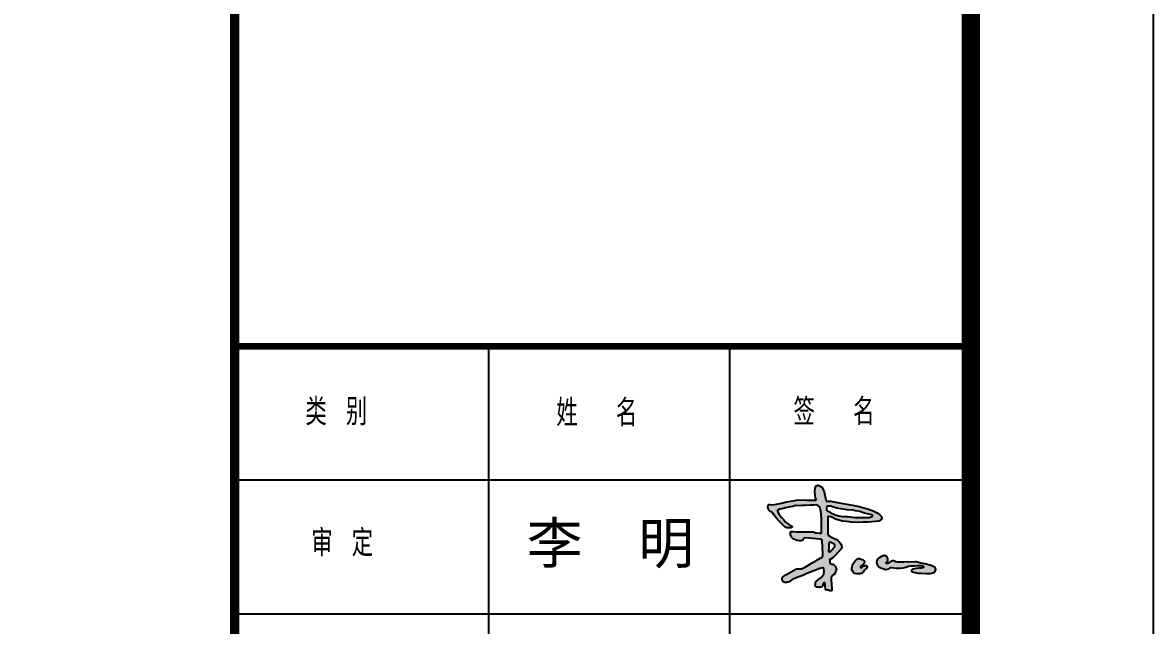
# Model space of a CAD drawing. Extents: x 33088 to 140010, y 13737 to 369010.
# Drawn here: x 113102 to 122393, y 106424 to 111381 of the extents above; entities that cross this region are included whole.
import ezdxf

# ---------------------------------------------------------------- set-up
doc = ezdxf.new("R2010")
doc.units = 0
doc.header["$LTSCALE"] = 1000
doc.header["$MEASUREMENT"] = 0
doc.layers.get('0').update_dxf_attribs({"linetype": 'CONTINUOUS'})
for name, color, linetype in [('PP-PM-TK', 7, 'CONTINUOUS'), ('PUB_TEXT', 7, 'CONTINUOUS'), ('PUB_TITLE', 4, 'CONTINUOUS'), ('签名', 255, 'CONTINUOUS')]:
    doc.layers.add(name, color=color, linetype=linetype)
doc.styles.add('-黑体', font='simhei.ttf', dxfattribs={"width": 0.8})
doc.styles.add('TQ', font='txt.shx', dxfattribs={"width": 0.8, "bigfont": 'hztxt.shx'})

msp = doc.modelspace()

# ---------------------------------------------------------------- hatches: boundary and pattern name
h = msp.add_hatch(color=7)
h.paths.add_polyline_path([(119719.2, 107305.6), (119718, 107312.2), (119719, 107315.9), (119722.2, 107318.7), (119729.2, 107320.4), (119744.1, 107316.3), (119755.8, 107310), (119780.9, 107298.6), (119807.8, 107290), (119838.7, 107280.9), (119872.4, 107278), (119909, 107274), (119961, 107271.2), (120007.9, 107271.8), (120050.8, 107272.3), (120107.9, 107279.5), (120137.3, 107282.2), (120150.5, 107287.7), (120159.5, 107296.2), (120161.8, 107305.7), (120159, 107318.4), (120145.9, 107333.7), (120122.5, 107349.5), (120091, 107364.9), (120052.4, 107378.4), (120013.8, 107391.2), (119975.3, 107400.9), (119919.8, 107413.1), (119840.6, 107427.4), (119739.9, 107444.7), (119724.3, 107445.3), (119713.8, 107443.7), (119707.7, 107445.6), (119704.6, 107452.3), (119701.4, 107461.8), (119699.2, 107470.9), (119694.2, 107494.3), (119687.9, 107521.4), (119679.3, 107542.7), (119668, 107559.8), (119654.9, 107569.8), (119638.6, 107576.1), (119623.7, 107571.1), (119612.8, 107551.7), (119611.5, 107526), (119612.9, 107492.3), (119616.5, 107473.7), (119623.3, 107458), (119619.6, 107452.9), (119581.9, 107453.9), (119544.3, 107454.4), (119471.9, 107455.3), (119446.5, 107451.8), (119413.5, 107445.2), (119378.4, 107439.1), (119336.7, 107428.9), (119297, 107420.8), (119265.5, 107415.2), (119243.7, 107418.3), (119237, 107418.3), (119227.4, 107412.7), (119224.3, 107397.4), (119230.5, 107373.4), (119243.7, 107360.7), (119259, 107354.1), (119266.6, 107348), (119274.2, 107333.8), (119293, 107308.9), (119315.9, 107283), (119354.3, 107244.9), (119367.5, 107232.8), (119380.4, 107226.8), (119398.9, 107225.2), (119413.4, 107225.2), (119425.8, 107230.4), (119425.6, 107232.1), (119425.4, 107233.3), (119424.5, 107236.4), (119422.5, 107239.9), (119418, 107242.9), (119408.4, 107246.4), (119400.1, 107251.5), (119385.9, 107260.9), (119371.1, 107273.6), (119355.9, 107290.8), (119337.6, 107312.2), (119326.4, 107324.9), (119315.3, 107340.7), (119308.3, 107354.8), (119305.2, 107362.5), (119305.2, 107368.7), (119307.6, 107372.4), (119320.8, 107379.3), (119342.5, 107383.3), (119369.9, 107391.3), (119393.9, 107396.4), (119429.9, 107402.7), (119453.4, 107409), (119478.7, 107407.8), (119506.1, 107409.5), (119533, 107410.1), (119579.8, 107411.8), (119602.7, 107412.9), (119619.9, 107414.1), (119635.3, 107410.6), (119645.6, 107405.5), (119651.9, 107396.4), (119656.4, 107383.2), (119659.9, 107366.1), (119662.7, 107331.8), (119665, 107301), (119665.3, 107202.8), (119665, 107184.7), (119660.9, 107181.5), (119649.1, 107183.1), (119629, 107184.4), (119617.6, 107186), (119605.2, 107190.4), (119600.1, 107193.6), (119591.1, 107194.7), (119543.1, 107194.7), (119500.8, 107194.1), (119462, 107193.8), (119437.2, 107195.7), (119421.9, 107197.3), (119415.9, 107196.7), (119412.7, 107193.5), (119412.4, 107182.4), (119412.7, 107169.7), (119415.9, 107157.6), (119418.8, 107149.6), (119428, 107140.1), (119437.8, 107132.2), (119451.5, 107127.1), (119467.4, 107121.4), (119486.5, 107118.6), (119495.9, 107119.3), (119503.8, 107120), (119508.2, 107121), (119511.6, 107124.7), (119513.9, 107131.1), (119515.4, 107135.5), (119517.6, 107138.7), (119525.7, 107142.9), (119563.8, 107140.9), (119652, 107131.8), (119660, 107131.2), (119665.9, 107129.6), (119671.1, 107125), (119672.5, 107115.9), (119673.1, 107074.2), (119676.2, 107008.2), (119676, 106998.4), (119675.1, 106989.9), (119670.5, 106985), (119654.2, 106976), (119627.5, 106961.5), (119588.2, 106937.1), (119527.4, 106901.3), (119513.8, 106895.1), (119502.3, 106890.2), (119491.7, 106889.8), (119480, 106889.5), (119470.4, 106890.4), (119464.1, 106889.7), (119456.6, 106887.4), (119373.4, 106838.7), (119355.8, 106829.1), (119346.5, 106822), (119342, 106812.1), (119342, 106801.1), (119346.5, 106787.8), (119349.9, 106781.3), (119364, 106778), (119381, 106777.4), (119388.1, 106778.5), (119399.8, 106783.4), (119421.5, 106797.7), (119457.1, 106816.1), (119486.9, 106826.1), (119512.7, 106835.1), (119534.9, 106846.4), (119558.4, 106856.8), (119596.9, 106871.2), (119631.2, 106882.9), (119652.5, 106892.9), (119662.4, 106895.1), (119675.6, 106898.7), (119683.2, 106896.5), (119684.6, 106885.2), (119686.9, 106868), (119685.5, 106852.7), (119684.1, 106842.7), (119676.9, 106833.2), (119662.9, 106819.2), (119641.2, 106801.6), (119620.3, 106783.1), (119617.5, 106778.1), (119616.5, 106765.8), (119615, 106756), (119620.8, 106744.9), (119629.1, 106739.4), (119639.1, 106737.4), (119647.7, 106736.1), (119655.2, 106737.1), (119661.8, 106737.9), (119668.6, 106740.4), (119672.6, 106745.2), (119675.8, 106748.7), (119678.4, 106756), (119678.4, 106760.2), (119679.1, 106765), (119680.6, 106769.3), (119684.9, 106773.1), (119686.9, 106774.3), (119690.4, 106775.3), (119694.5, 106773.3), (119695.7, 106768), (119697.2, 106758), (119697.4, 106746.3), (119697.8, 106730.3), (119697.8, 106723.1), (119701.7, 106717.4), (119711.7, 106714.5), (119722.8, 106713.1), (119734.9, 106709.5), (119744.6, 106708.5), (119751.9, 106711.9), (119751.9, 106729.2), (119748.3, 106753.7), (119745.8, 106807.3), (119745.4, 106817.3), (119751.1, 106826.6), (119759.9, 106835.8), (119772, 106846.3), (119782.5, 106865.6), (119787.7, 106876.9), (119788.5, 106890.5), (119785.3, 106901.4), (119778.4, 106911.8), (119768.6, 106920.8), (119759.3, 106926.9), (119749.8, 106928.8), (119738.7, 106932.3), (119735.5, 106936.7), (119734.2, 106947.8), (119733.3, 106957.7), (119732.8, 106964.3), (119759.2, 106980.4), (119782.3, 107000.9), (119804.4, 107026.5), (119820.5, 107041.8), (119828.5, 107053.4), (119832.1, 107064.3), (119831.4, 107081.7), (119824.1, 107095.8), (119814.1, 107109), (119804.4, 107120.3), (119797.2, 107127.9), (119765.7, 107142), (119736.8, 107154.2), (119722.8, 107162.3), (119718.9, 107174.5), (119717.7, 107189.3), (119719.2, 107245.3)])
h.paths.add_polyline_path([(119738, 107352.3), (119725.4, 107359.4), (119716.8, 107363.7), (119710.8, 107367.9), (119707.8, 107373.2), (119707.3, 107380.7), (119707, 107395.8), (119708.6, 107397.8), (119710, 107400.1), (119712.8, 107402.4), (119717.3, 107403.8), (119721.5, 107404.7), (119728.9, 107405), (119734.8, 107404.9), (119741.9, 107403.8), (119749.6, 107401.3), (119767.9, 107395.7), (119792.8, 107388.6), (119825.3, 107381.5), (119878.4, 107374.8), (119923, 107370.2), (119944.7, 107366.8), (119981.3, 107359.4), (120019, 107347.4), (120065.7, 107335.5), (120076.9, 107333.5), (120082.7, 107331.7), (120085.6, 107329.9), (120086.3, 107327), (120086.5, 107324.5), (120083.1, 107320.3), (120074.9, 107317.9), (120059.1, 107312), (120037.4, 107311.7), (120006.5, 107312.3), (119976.9, 107312.3), (119943.5, 107311.7), (119879.7, 107318.8), (119857.2, 107318.8), (119838, 107320.1), (119809.7, 107325.2), (119779.5, 107332.9)], flags=16)
h.paths.add_polyline_path([(119734.9, 107109.7), (119738.4, 107110.3), (119743.5, 107109.7), (119758.5, 107101.3), (119764.6, 107098.8), (119768.6, 107095.5), (119771.8, 107091.5), (119773.4, 107086.4), (119774.1, 107078.7), (119772.3, 107073.1), (119769.1, 107067.4), (119763.3, 107059.8), (119755.2, 107049.3), (119747.4, 107041.5), (119740.4, 107034.4), (119736.1, 107029.2), (119733.1, 107027.4), (119729.8, 107027.5), (119728.2, 107028.5), (119726.7, 107031.4), (119726.5, 107037.3), (119728.2, 107062.7), (119728.9, 107077.6), (119729.5, 107084.3), (119730.3, 107089.1), (119730.3, 107099.2), (119730.9, 107106.3), (119732.1, 107108.7)], flags=16)
h = msp.add_hatch(color=7)
h.paths.add_polyline_path([(120029, 106886.4), (120036.9, 106892.3), (120039.8, 106898.5), (120041.5, 106906.1), (120040.9, 106910.9), (120037.5, 106914.9), (120033, 106916.9), (120025.3, 106916), (120017.4, 106914), (120010.3, 106912.9), (120005.5, 106907.8), (120001, 106901.9), (119995.1, 106898.8), (119990, 106897.7), (119986.6, 106899.4), (119985.5, 106903.6), (119987.7, 106908.7), (119992, 106914.3), (120006.1, 106926), (120013.7, 106930.3), (120018.7, 106937.5), (120018.4, 106946.9), (120017.3, 106952.9), (120015.3, 106956.9), (120007.5, 106962.5), (119998.3, 106967), (119987.8, 106971.4), (119979.1, 106975), (119969, 106975), (119962.5, 106972), (119956.6, 106967.5), (119950.7, 106962.1), (119942.2, 106955), (119934.3, 106944.9), (119923.8, 106926.2), (119918.4, 106909.5), (119915, 106894.8), (119916.7, 106880.4), (119923.5, 106866.8), (119930.3, 106858.3), (119940.8, 106851.5), (119955.5, 106848.4), (119968.2, 106846.7), (119984.9, 106848.7), (119999, 106853.5), (120008.4, 106862.6), (120017.7, 106875.3)])
h.paths.add_polyline_path([(120558, 106920.4), (120543.5, 106923.2), (120530.3, 106926.4), (120515.4, 106931.2), (120496.1, 106934), (120473.6, 106939.6), (120455.9, 106944.9), (120445, 106946.5), (120434.6, 106946.5), (120344, 106944.3), (120327.9, 106944.3), (120309.8, 106943.2), (120290.5, 106942.9), (120278.9, 106945.5), (120273.3, 106947.7), (120268.5, 106952), (120261.1, 106955.3), (120250.1, 106955.6), (120245, 106951.7), (120237.6, 106948.6), (120229.7, 106945.5), (120223.5, 106940.1), (120217.1, 106934.5), (120210.9, 106932.5), (120206.3, 106933.1), (120200.9, 106932.9), (120198.1, 106936.6), (120197.8, 106940.5), (120200, 106943.6), (120203.9, 106945.9), (120206.7, 106948.4), (120210.7, 106955.2), (120211.2, 106961.9), (120210.9, 106966.8), (120210, 106974.2), (120207.7, 106979.2), (120204.1, 106984.8), (120201.7, 106989.6), (120197.2, 106994), (120193.2, 106996.7), (120188.6, 106998.3), (120182.2, 106999.3), (120179.6, 106998.5), (120177.1, 106997.1), (120174.1, 106996.1), (120154.8, 106987.3), (120140.3, 106980.1), (120129.8, 106970.4), (120123.8, 106963.6), (120120.2, 106955.2), (120118.6, 106945.1), (120121.4, 106930.3), (120129.4, 106913.8), (120138.3, 106906.6), (120153.2, 106896.9), (120170.8, 106890.5), (120191.7, 106884.9), (120208.6, 106885.7), (120219.9, 106890.1), (120227.5, 106895.7), (120234.8, 106899.3), (120241.2, 106899.3), (120260.9, 106898.5), (120282.4, 106894.5), (120309, 106894), (120336.9, 106896), (120359.5, 106903), (120380.7, 106910.1), (120404.4, 106913.3), (120429.5, 106914.6), (120455.2, 106915.2), (120482.2, 106915.7), (120494.6, 106914.1), (120502.6, 106911.5), (120505.7, 106908.3), (120504.2, 106900.8), (120496.1, 106897.4), (120483.2, 106895.9), (120465.7, 106893.4), (120444.9, 106890.9), (120420.6, 106887.1), (120414, 106884.8), (120409.9, 106882.6), (120405, 106878.4), (120405.4, 106873.9), (120407, 106870.6), (120410.5, 106866.5), (120415, 106863.6), (120421.5, 106862.9), (120460, 106853.5), (120467.9, 106852.5), (120489.2, 106852.9), (120523.4, 106851.7), (120559.6, 106851.7), (120582.5, 106855.7), (120596.2, 106863.3), (120604.2, 106874.2), (120605, 106883.8), (120603, 106892.3), (120593.4, 106902.3), (120584.9, 106907.1), (120573.7, 106913.5)])

# ---------------------------------------------------------------- linework, layer by layer
for points in [[(119425.8, 107230.4), (119413.4, 107225.2), (119398.9, 107225.2), (119380.4, 107226.8), (119367.5, 107232.8), (119354.3, 107244.9), (119315.9, 107283), (119293, 107308.9), (119274.2, 107333.8), (119266.6, 107348), (119259, 107354.1), (119243.7, 107360.7), (119230.5, 107373.4), (119224.3, 107397.4), (119227.4, 107412.7), (119237, 107418.3), (119243.7, 107418.3), (119265.5, 107415.2), (119297, 107420.8), (119336.7, 107428.9), (119378.4, 107439.1), (119413.5, 107445.2), (119446.5, 107451.8), (119471.9, 107455.3), (119544.3, 107454.4), (119581.9, 107453.9), (119619.6, 107452.9), (119623.3, 107458), (119616.5, 107473.7), (119612.9, 107492.3), (119611.5, 107526), (119612.8, 107551.7), (119623.7, 107571.1), (119638.6, 107576.1), (119654.9, 107569.8), (119668, 107559.8), (119679.3, 107542.7), (119687.9, 107521.4), (119694.2, 107494.3), (119699.2, 107470.9), (119701.4, 107461.8), (119704.6, 107452.3), (119707.7, 107445.6), (119713.8, 107443.7), (119724.3, 107445.3), (119739.9, 107444.7), (119840.6, 107427.4), (119919.8, 107413.1), (119975.3, 107400.9), (120013.8, 107391.2), (120052.4, 107378.4), (120091, 107364.9), (120122.5, 107349.5), (120145.9, 107333.7), (120159, 107318.4), (120161.8, 107305.7), (120159.5, 107296.2), (120150.5, 107287.7), (120137.3, 107282.2), (120107.9, 107279.5), (120050.8, 107272.3), (120007.9, 107271.8), (119961, 107271.2), (119909, 107274), (119872.4, 107278), (119838.7, 107280.9), (119807.8, 107290), (119780.9, 107298.6), (119755.8, 107310), (119744.1, 107316.3), (119729.2, 107320.4), (119722.2, 107318.7), (119719, 107315.9), (119718, 107312.2), (119719.2, 107305.6), (119719.2, 107245.3), (119717.7, 107189.3), (119718.9, 107174.5), (119722.8, 107162.3), (119736.8, 107154.2), (119765.7, 107142), (119797.2, 107127.9), (119804.4, 107120.3), (119814.1, 107109), (119824.1, 107095.8), (119831.4, 107081.7), (119832.1, 107064.3), (119828.5, 107053.4), (119820.5, 107041.8), (119804.4, 107026.5), (119782.3, 107000.9), (119759.2, 106980.4), (119732.8, 106964.3), (119733.3, 106957.7), (119734.2, 106947.8), (119735.5, 106936.7), (119738.7, 106932.3), (119749.8, 106928.8), (119759.3, 106926.9), (119768.6, 106920.8), (119778.4, 106911.8), (119785.3, 106901.4), (119788.5, 106890.5), (119787.7, 106876.9), (119782.5, 106865.6), (119772, 106846.3), (119759.9, 106835.8), (119751.1, 106826.6), (119745.4, 106817.3), (119745.8, 106807.3), (119748.3, 106753.7), (119751.9, 106729.2), (119751.9, 106711.9), (119744.6, 106708.5), (119734.9, 106709.5), (119722.8, 106713.1), (119711.7, 106714.5), (119701.7, 106717.4), (119697.8, 106723.1), (119697.8, 106730.3), (119697.4, 106746.3), (119697.2, 106758), (119695.7, 106768), (119694.5, 106773.3), (119690.4, 106775.3), (119686.9, 106774.3), (119684.9, 106773.1), (119680.6, 106769.3), (119679.1, 106765), (119678.4, 106760.2), (119678.4, 106756), (119675.8, 106748.7), (119672.6, 106745.2), (119668.6, 106740.4), (119661.8, 106737.9), (119655.2, 106737.1), (119647.7, 106736.1), (119639.1, 106737.4), (119629.1, 106739.4), (119620.8, 106744.9), (119615, 106756), (119616.5, 106765.8), (119617.5, 106778.1), (119620.3, 106783.1), (119641.2, 106801.6), (119662.9, 106819.2), (119676.9, 106833.2), (119684.1, 106842.7), (119685.5, 106852.7), (119686.9, 106868), (119684.6, 106885.2), (119683.2, 106896.5), (119675.6, 106898.7), (119662.4, 106895.1), (119652.5, 106892.9), (119631.2, 106882.9), (119596.9, 106871.2), (119558.4, 106856.8), (119534.9, 106846.4), (119512.7, 106835.1), (119486.9, 106826.1), (119457.1, 106816.1), (119421.5, 106797.7), (119399.8, 106783.4), (119388.1, 106778.5), (119381, 106777.4), (119364, 106778), (119349.9, 106781.3), (119346.5, 106787.8), (119342, 106801.1), (119342, 106812.1), (119346.5, 106822), (119355.8, 106829.1), (119373.4, 106838.7), (119456.6, 106887.4), (119464.1, 106889.7), (119470.4, 106890.4), (119480, 106889.5), (119491.7, 106889.8), (119502.3, 106890.2), (119513.8, 106895.1), (119527.4, 106901.3), (119588.2, 106937.1), (119627.5, 106961.5), (119654.2, 106976), (119670.5, 106985), (119675.1, 106989.9), (119676, 106998.4), (119676.2, 107008.2), (119673.1, 107074.2), (119672.5, 107115.9), (119671.1, 107125), (119665.9, 107129.6), (119660, 107131.2), (119652, 107131.8), (119563.8, 107140.9), (119525.7, 107142.9), (119517.6, 107138.7), (119515.4, 107135.5), (119513.9, 107131.1), (119511.6, 107124.7), (119508.2, 107121), (119503.8, 107120), (119495.9, 107119.3), (119486.5, 107118.6), (119467.4, 107121.4), (119451.5, 107127.1), (119437.8, 107132.2), (119428, 107140.1), (119418.8, 107149.6), (119415.9, 107157.6), (119412.7, 107169.7), (119412.4, 107182.4), (119412.7, 107193.5), (119415.9, 107196.7), (119421.9, 107197.3), (119437.2, 107195.7), (119462, 107193.8), (119500.8, 107194.1), (119543.1, 107194.7), (119591.1, 107194.7), (119600.1, 107193.6), (119605.2, 107190.4), (119617.6, 107186), (119629, 107184.4), (119649.1, 107183.1), (119660.9, 107181.5), (119665, 107184.7), (119665.3, 107202.8), (119665, 107301), (119662.7, 107331.8), (119659.9, 107366.1), (119656.4, 107383.2), (119651.9, 107396.4), (119645.6, 107405.5), (119635.3, 107410.6), (119619.9, 107414.1), (119602.7, 107412.9), (119579.8, 107411.8), (119533, 107410.1), (119506.1, 107409.5), (119478.7, 107407.8), (119453.4, 107409), (119429.9, 107402.7), (119393.9, 107396.4), (119369.9, 107391.3), (119342.5, 107383.3), (119320.8, 107379.3), (119307.6, 107372.4), (119305.2, 107368.7), (119305.2, 107362.5), (119308.3, 107354.8), (119315.3, 107340.7), (119326.4, 107324.9), (119337.6, 107312.2), (119355.9, 107290.8), (119371.1, 107273.6), (119385.9, 107260.9), (119400.1, 107251.5), (119408.4, 107246.4), (119418, 107242.9), (119422.5, 107239.9), (119424.5, 107236.4), (119425.4, 107233.3), (119425.6, 107232.1)], [(119707, 107395.8), (119707.3, 107380.7), (119707.8, 107373.2), (119710.8, 107367.9), (119716.8, 107363.7), (119725.4, 107359.4), (119738, 107352.3), (119779.5, 107332.9), (119809.7, 107325.2), (119838, 107320.1), (119857.2, 107318.8), (119879.7, 107318.8), (119943.5, 107311.7), (119976.9, 107312.3), (120006.5, 107312.3), (120037.4, 107311.7), (120059.1, 107312), (120074.9, 107317.9), (120083.1, 107320.3), (120086.5, 107324.5), (120086.3, 107327), (120085.6, 107329.9), (120082.7, 107331.7), (120076.9, 107333.5), (120065.7, 107335.5), (120019, 107347.4), (119981.3, 107359.4), (119944.7, 107366.8), (119923, 107370.2), (119878.4, 107374.8), (119825.3, 107381.5), (119792.8, 107388.6), (119767.9, 107395.7), (119749.6, 107401.3), (119741.9, 107403.8), (119734.8, 107404.9), (119728.9, 107405), (119721.5, 107404.7), (119717.3, 107403.8), (119712.8, 107402.4), (119710, 107400.1), (119708.6, 107397.8)], [(119730.3, 107089.1), (119730.3, 107099.2), (119730.9, 107106.3), (119732.1, 107108.7), (119734.9, 107109.7), (119738.4, 107110.3), (119743.5, 107109.7), (119758.5, 107101.3), (119764.6, 107098.8), (119768.6, 107095.5), (119771.8, 107091.5), (119773.4, 107086.4), (119774.1, 107078.7), (119772.3, 107073.1), (119769.1, 107067.4), (119763.3, 107059.8), (119755.2, 107049.3), (119747.4, 107041.5), (119740.4, 107034.4), (119736.1, 107029.2), (119733.1, 107027.4), (119729.8, 107027.5), (119728.2, 107028.5), (119726.7, 107031.4), (119726.5, 107037.3), (119728.2, 107062.7), (119728.9, 107077.6), (119729.5, 107084.3)], [(119962.5, 106972), (119969, 106975), (119979.1, 106975), (119987.8, 106971.4), (119998.3, 106967), (120007.5, 106962.5), (120015.3, 106956.9), (120017.3, 106952.9), (120018.4, 106946.9), (120018.7, 106937.5), (120013.7, 106930.3), (120006.1, 106926), (119992, 106914.3), (119987.7, 106908.7), (119985.5, 106903.6), (119986.6, 106899.4), (119990, 106897.7), (119995.1, 106898.8), (120001, 106901.9), (120005.5, 106907.8), (120010.3, 106912.9), (120017.4, 106914), (120025.3, 106916), (120033, 106916.9), (120037.5, 106914.9), (120040.9, 106910.9), (120041.5, 106906.1), (120039.8, 106898.5), (120036.9, 106892.3), (120029, 106886.4), (120017.7, 106875.3), (120008.4, 106862.6), (119999, 106853.5), (119984.9, 106848.7), (119968.2, 106846.7), (119955.5, 106848.4), (119940.8, 106851.5), (119930.3, 106858.3), (119923.5, 106866.8), (119916.7, 106880.4), (119915, 106894.8), (119918.4, 106909.5), (119923.8, 106926.2), (119934.3, 106944.9), (119942.2, 106955), (119950.7, 106962.1), (119956.6, 106967.5)], [(120174.1, 106996.1), (120154.8, 106987.3), (120140.3, 106980.1), (120129.8, 106970.4), (120123.8, 106963.6), (120120.2, 106955.2), (120118.6, 106945.1), (120121.4, 106930.3), (120129.4, 106913.8), (120138.3, 106906.6), (120153.2, 106896.9), (120170.8, 106890.5), (120191.7, 106884.9), (120208.6, 106885.7), (120219.9, 106890.1), (120227.5, 106895.7), (120234.8, 106899.3), (120241.2, 106899.3), (120260.9, 106898.5), (120282.4, 106894.5), (120309, 106894), (120336.9, 106896), (120359.5, 106903), (120380.7, 106910.1), (120404.4, 106913.3), (120429.5, 106914.6), (120455.2, 106915.2), (120482.2, 106915.7), (120494.6, 106914.1), (120502.6, 106911.5), (120505.7, 106908.3), (120504.2, 106900.8), (120496.1, 106897.4), (120483.2, 106895.9), (120465.7, 106893.4), (120444.9, 106890.9), (120420.6, 106887.1), (120414, 106884.8), (120409.9, 106882.6), (120405, 106878.4), (120405.4, 106873.9), (120407, 106870.6), (120410.5, 106866.5), (120415, 106863.6), (120421.5, 106862.9), (120460, 106853.5), (120467.9, 106852.5), (120489.2, 106852.9), (120523.4, 106851.7), (120559.6, 106851.7), (120582.5, 106855.7), (120596.2, 106863.3), (120604.2, 106874.2), (120605, 106883.8), (120603, 106892.3), (120593.4, 106902.3), (120584.9, 106907.1), (120573.7, 106913.5), (120558, 106920.4), (120543.5, 106923.2), (120530.3, 106926.4), (120515.4, 106931.2), (120496.1, 106934), (120473.6, 106939.6), (120455.9, 106944.9), (120445, 106946.5), (120434.6, 106946.5), (120344, 106944.3), (120327.9, 106944.3), (120309.8, 106943.2), (120290.5, 106942.9), (120278.9, 106945.5), (120273.3, 106947.7), (120268.5, 106952), (120261.1, 106955.3), (120250.1, 106955.6), (120245, 106951.7), (120237.6, 106948.6), (120229.7, 106945.5), (120223.5, 106940.1), (120217.1, 106934.5), (120210.9, 106932.5), (120206.3, 106933.1), (120200.9, 106932.9), (120198.1, 106936.6), (120197.8, 106940.5), (120200, 106943.6), (120203.9, 106945.9), (120206.7, 106948.4), (120210.7, 106955.2), (120211.2, 106961.9), (120210.9, 106966.8), (120210, 106974.2), (120207.7, 106979.2), (120204.1, 106984.8), (120201.7, 106989.6), (120197.2, 106994), (120193.2, 106996.7), (120188.6, 106998.3), (120182.2, 106999.3), (120179.6, 106998.5), (120177.1, 106997.1)]]:
    msp.add_lwpolyline(points, close=True)
at = {"layer": 'PP-PM-TK', "color": 4, "const_width": 77}
msp.add_lwpolyline([(114843.4, 143129.4), (114843.4, 83129.4)], dxfattribs=at)
at = {"layer": 'PUB_TITLE', "color": 4}
for p, q in [((116933.3, 101019.8), (116933.3, 108719.8)), ((118913.3, 101019.8), (118913.3, 108719.8)), ((114843.4, 107619.8), (120893.4, 107619.8)), ((114843.4, 106519.8), (120893.4, 106519.8))]:
    msp.add_line(p, q, dxfattribs=at)
at = {"layer": 'PUB_TITLE'}
msp.add_lwpolyline([(33293.4, 81629.4), (122393.4, 81629.4), (122393.4, 144629.4), (33293.4, 144629.4)], close=True, dxfattribs=at)
at = {"layer": 'PUB_TITLE', "const_width": 150}
msp.add_lwpolyline([(37043.4, 83129.4), (120893.4, 83129.4), (120893.4, 143129.4), (37043.4, 143129.4)], close=True, dxfattribs=at)
at = {"layer": 'PUB_TITLE', "color": 4, "const_width": 55}
msp.add_lwpolyline([(114843.4, 108719.8), (120893.4, 108719.8)], dxfattribs=at)

# ---------------------------------------------------------------- texts
at = {"layer": 'PUB_TEXT', "color": 2, "char_height": 220, "width": 1847.813, "attachment_point": 1, "style": 'TQ'}
for s, insert in [('类 别', (115424.9, 108289.7)), ('姓  名', (117486.6, 108281.5)), ('签  名', (119435.9, 108290.4)), ('审 定', (115472.9, 107211.3))]:
    msp.add_mtext(s, dxfattribs=dict(at, insert=insert))
at = {"layer": '签名', "linetype": 'CONTINUOUS', "style": '-黑体'}
msp.add_text('李  明', height=336.6, dxfattribs=at).set_placement((117243.4, 106932.9))

doc.saveas('drawing.dxf')
